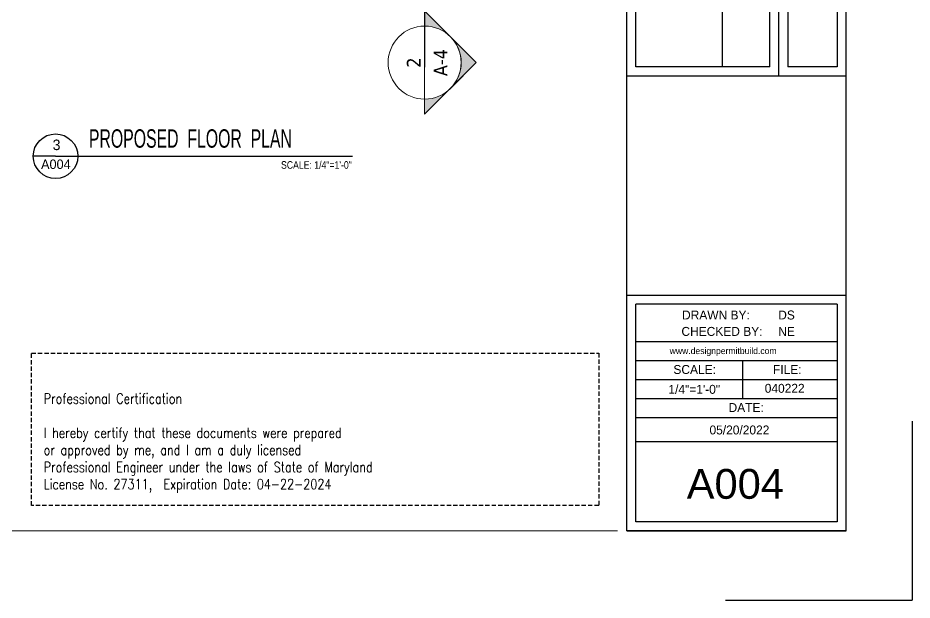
# Model space of a CAD drawing. Header units: inches. Extents: x -1842 to 12195, y -2228 to 2193.
# Drawn here: x 8633 to 9259, y 320 to 728 of the extents above; entities that cross this region are included whole.
import ezdxf
from ezdxf.enums import TextEntityAlignment as Align

# ---------------------------------------------------------------- set-up
doc = ezdxf.new("R2010")
doc.units = ezdxf.units.IN
doc.header["$LTSCALE"] = 6
doc.header["$MEASUREMENT"] = 0
doc.linetypes.add('DASHED', pattern=[0.75, 0.5, -0.25])
doc.layers.add('S-Structural', color=1, linetype='Continuous', lineweight=20)
doc.layers.add('Title Block', color=7, linetype='Continuous')
doc.styles.add('ARCH', font='romans.shx', dxfattribs={"width": 0.75, "height": 8})
doc.styles.add('HS-DESIGN-TTLB', font='GOTHIC.TTF')
doc.styles.add('TAGS', font='romans', dxfattribs={"width": 0.8})
doc.styles.add('Tahoma', font='tahoma.ttf')

# ---------------------------------------------------------------- blocks, each defined once
blk = doc.blocks.new('*U455')
h = blk.add_hatch(color=256)
edge = h.paths.add_edge_path()
edge.add_line((0.25, 0), (0.3536, 0))
edge.add_line((0.3536, 0), (0, -0.3536))
edge.add_line((0, -0.3536), (-0.3536, 0))
edge.add_line((-0.3536, 0), (-0.25, 0))
edge.add_arc((0, 0), 0.25, 180, 360)
blk.add_line((-0.25, 0), (0.25, 0))
for points in [[(0.25, 0), (0.3536, 0), (0, -0.3536), (-0.3536, 0), (-0.25, 0, 1)], [(-0.1768, -0.1768, 0.414214), (0.1768, -0.1768), (0, -0.3536), (-0.1768, -0.1768)]]:
    blk.add_lwpolyline(points, format="xyb", close=True)
blk.add_circle((0, 0), 0.25)
at = {"style": 'Tahoma', "flags": 8}
blk.add_attdef('VIEWNUMBER', text='', height=0.0938, dxfattribs=at).set_placement((0, 0), align=Align.BOTTOM_CENTER)
blk.add_attdef('SHEETNUMBER', text='', height=0.0938, dxfattribs=at).set_placement((0, -0.0625), align=Align.TOP_CENTER)

msp = doc.modelspace()

# ---------------------------------------------------------------- linework, layer by layer
at = {"color": 1}
msp.add_line((8917.6087459, 1433.8457482), (8917.6087459, 693.3576756), dxfattribs=at)
for q in [(8643.4944855, 630.9014178), (8643.4944855, 630.9014178), (8867.3210405, 630.9014178), (8867.3210405, 630.9014178)]:
    msp.add_line((8659.124874, 630.9014178), q)
msp.add_lwpolyline([(7558.1318748, 1494.6223555, 0.5, 0.5, 0), (9053.1911095, 1494.6223555, 0, 0, 0), (9053.1911095, 368.173134, 0.5, 0.5, 0), (7558.1318748, 368.173134, 0.5, 0.5, 0)], format="xyseb")
msp.add_circle((8659.124874, 630.9014178), 15.6303885)
msp.add_circle((8659.124874, 630.9014178), 15.6303885)
at = {"layer": 'Title Block'}
for p, q in [((9059.5162345, 368.173124), (9059.5162345, 1494.6223455)), ((9213.1312345, 368.173124), (9213.1312345, 1494.6223455)), ((9166.1062345, 687.1946165), (9166.1062345, 1024.2568462)), ((9065.7862345, 693.4646165), (9065.7862345, 1017.9868462)), ((9126.6070827, 693.4646165), (9126.6070827, 1017.9868462)), ((9159.8362345, 693.4646165), (9159.8362345, 1017.9868462)), ((9172.3762345, 1017.9868462), (9172.3762345, 693.4646165)), ((9206.8612345, 1017.9868462), (9206.8612345, 693.4646165)), ((9159.8362345, 693.4646165), (9065.7862345, 693.4646165)), ((9206.8612345, 693.4646165), (9172.3762345, 693.4646165)), ((9059.5162345, 687.1946165), (9213.1312345, 687.1946165)), ((9059.5162345, 687.1946165), (9213.1312345, 687.1946165)), ((9059.5162345, 533.3333665), (9213.1312345, 533.3333665)), ((9065.7862345, 500.7392969), (9065.7862345, 527.0633665)), ((9206.8612345, 527.0633665), (9065.7862345, 527.0633665)), ((9206.8612345, 527.0633665), (9206.8612345, 500.7392969)), ((9065.7862345, 374.443124), (9065.7862345, 500.7392969)), ((9206.8612345, 500.7392969), (9065.7862345, 500.7392969)), ((9206.8612345, 500.7392969), (9206.8612345, 374.443124)), ((9206.8612345, 487.4155469), (9065.7862345, 487.4155469)), ((9140.8362345, 460.7680469), (9140.8362345, 487.4155469)), ((9206.8612345, 474.0917969), (9065.7862345, 474.0917969)), ((9206.8612345, 460.7680469), (9065.7862345, 460.7680469)), ((9206.8612345, 447.4442969), (9065.7862345, 447.4442969)), ((9259.4508528, 445.086654), (9259.4508528, 319.596174)), ((9259.4508528, 445.086654), (9259.4508528, 319.596174)), ((9259.4508528, 445.086654), (9259.4508528, 319.596174)), ((9259.4508528, 445.086654), (9259.4508528, 319.596174)), ((9259.4508528, 445.086654), (9259.4508528, 319.596174)), ((9259.4508528, 445.086654), (9259.4508528, 319.596174)), ((9259.4508528, 445.086654), (9259.4508528, 319.596174)), ((9259.4508528, 445.086654), (9259.4508528, 319.596174)), ((9259.4508528, 445.086654), (9259.4508528, 319.596174)), ((9259.4508528, 445.086654), (9259.4508528, 319.596174)), ((9259.4508528, 445.086654), (9259.4508528, 319.596174)), ((9259.4508528, 445.086654), (9259.4508528, 319.596174)), ((9259.4508528, 445.086654), (9259.4508528, 319.596174)), ((9259.4508528, 445.086654), (9259.4508528, 319.596174)), ((9259.4508528, 445.086654), (9259.4508528, 319.596174)), ((9259.4508528, 445.086654), (9259.4508528, 319.596174)), ((9259.4508528, 445.086654), (9259.4508528, 319.596174)), ((9259.4508528, 445.086654), (9259.4508528, 319.596174)), ((9259.4508528, 445.086654), (9259.4508528, 319.596174)), ((9259.4508528, 445.086654), (9259.4508528, 319.596174)), ((9259.4508528, 445.086654), (9259.4508528, 319.596174)), ((9259.4508528, 445.086654), (9259.4508528, 319.596174)), ((9259.4508528, 445.086654), (9259.4508528, 319.596174)), ((9259.4508528, 445.086654), (9259.4508528, 319.596174)), ((9259.4508528, 445.086654), (9259.4508528, 319.596174)), ((9259.4508528, 445.086654), (9259.4508528, 319.596174)), ((9259.4508528, 445.086654), (9259.4508528, 319.596174)), ((9259.4508528, 445.086654), (9259.4508528, 319.596174)), ((9259.4508528, 445.086654), (9259.4508528, 319.596174)), ((9259.4508528, 445.086654), (9259.4508528, 319.596174)), ((9206.8612345, 430.6435995), (9065.7862345, 430.6435995)), ((9206.8612345, 374.443124), (9065.8413595, 374.443124)), ((9059.5162345, 368.173124), (9213.1312345, 368.173124)), ((9059.5162345, 368.173124), (9213.1312345, 368.173124)), ((9059.5162345, 368.173124), (9213.1312345, 368.173124)), ((9059.5162345, 368.173124), (9213.1312345, 368.173124)), ((9213.1312345, 368.173124), (9059.5162345, 368.173124)), ((9128.6472678, 319.596174), (9259.4508528, 319.596174)), ((9128.6472678, 319.596174), (9259.4508528, 319.596174)), ((9128.6472678, 319.596174), (9259.4508528, 319.596174)), ((9128.6472678, 319.596174), (9259.4508528, 319.596174)), ((9128.6472678, 319.596174), (9259.4508528, 319.596174)), ((9128.6472678, 319.596174), (9259.4508528, 319.596174)), ((9128.6472678, 319.596174), (9259.4508528, 319.596174)), ((9128.6472678, 319.596174), (9259.4508528, 319.596174)), ((9128.6472678, 319.596174), (9259.4508528, 319.596174)), ((9128.6472678, 319.596174), (9259.4508528, 319.596174)), ((9128.6472678, 319.596174), (9259.4508528, 319.596174))]:
    msp.add_line(p, q, dxfattribs=at)
at = {"layer": 'Title Block', "const_width": 0.5}
for points in [[(9059.5162345, 368.173124), (9059.5162345, 1494.6223455)], [(9213.1312345, 368.173124), (9213.1312345, 1494.6223455)], [(9166.1062345, 687.1946165), (9166.1062345, 1024.2568462)], [(9059.5162345, 687.1946165), (9213.1312345, 687.1946165)], [(9059.5162345, 533.3333665), (9213.1312345, 533.3333665)], [(9059.5162345, 368.173124), (9213.1312345, 368.173124)], [(9059.5162345, 368.173124), (9213.1312345, 368.173124)], [(9059.5162345, 368.173124), (9213.1312345, 368.173124)]]:
    msp.add_lwpolyline(points, dxfattribs=at)
at = {"layer": 'Title Block', "color": 253, "linetype": 'DASHED', "elevation": -143.9991213}
msp.add_lwpolyline([(8642.3260469, 492.793213), (9039.8260469, 492.793213), (9039.8260469, 385.931963), (8642.3260469, 385.931963)], close=True, dxfattribs=at)

# ---------------------------------------------------------------- block references
at = {"layer": 'S-Structural'}
ref = msp.add_blockref('*U455', (8917.8281433, 696.550813), dxfattribs=dict(at, xscale=102.4, yscale=102.4, zscale=102.4, rotation=90))
ref.add_attrib('VIEWNUMBER', '2', dxfattribs={"layer": '0', "height": 9.6, "rotation": 90, "style": 'Tahoma'}).set_placement((8917.8281433, 696.550813), align=Align.BOTTOM_CENTER)
ref.add_attrib('SHEETNUMBER', 'A-4', dxfattribs={"layer": '0', "height": 9.6, "rotation": 90, "style": 'Tahoma'}).set_placement((8924.2281433, 696.550813), align=Align.TOP_CENTER)

# ---------------------------------------------------------------- texts
at = {"attachment_point": 1}
for s, insert, char_height, width, style in [('{\\fArial Narrow|b0|i0|c0|p34;PROPOSED  FLOOR  PLAN}', (8682.5232829, 649.7650472), 12.9024, 259.624719313, 'ARCH'), ('A004', (8649.002337, 628.5883631), 6.636168, 136.759967371, 'HS-DESIGN-TTLB')]:
    msp.add_mtext(s, dxfattribs=dict(at, insert=insert, char_height=char_height, width=width, style=style))
at = {"layer": 'Title Block', "style": 'HS-DESIGN-TTLB'}
for s, insert, char_height, width, attachment_point in [('3', (8657.1254718, 642.5418597), 7.37352, 151.955519302, 1), ('{\\fArial Narrow|b0|i0|c0|p34;SCALE: 1/4"=1\'-0"}', (8817.1769706, 627.405868), 5.3089344, 109.407973897, 1), ('DRAWN BY:', (9098.1886954, 522.6706384), 6.27, 50.128184718, 1), ('DS', (9165.6094255, 522.6706384), 6.27, 50.128184718, 1), ('CHECKED BY:', (9097.781792, 511.163953), 6.27, 62.9454832, 1), ('NE', (9165.6094255, 511.163953), 6.27, 119.339266761, 1), ('www.designpermitbuild.com', (9089.5501498, 496.6317747), 4.5, 50.128184718, 1), ('SCALE:', (9092.1593851, 484.4526467), 6.27, 50.128184718, 1), ('FILE:', (9161.9477218, 484.4526467), 6.27, 50.128184718, 1), ('1/4"=1\'-0"', (9088.6542165, 470.558138), 6.27, 50.128184718, 1), ('040222', (9156.1565576, 471.2604377), 6.27, 50.128184718, 1), ('DATE:', (9130.8201352, 457.7685073), 6.27, 50.128184718, 1), ('05/20/2022', (9117.449171, 442.051215), 6.27, 50.128184718, 1), ('{\\fSwis721 BlkOul BT|b0|i0|c0|p82;A004}', (9135.5768916, 400.9562972), 20.9, 201.832735712, 5)]:
    msp.add_mtext(s, dxfattribs=dict(at, insert=insert, char_height=char_height, width=width, attachment_point=attachment_point))
at = {"layer": 'Title Block', "insert": (8650.8260469, 464.531963, -143.9991213), "char_height": 7.2, "attachment_point": 1, "style": 'TAGS'}
msp.add_mtext_dynamic_manual_height_columns('Professional Certification\\P\\PI hereby certify that these documents were prepared\\Por approved by me, and I am a duly licensed\\PProfessional Engineer under the laws of State of Maryland\\PLicense No. 27311,  Expiration Date: 04-22-2024', width=727.308226295, gutter_width=30, heights=[0], dxfattribs=at)

doc.saveas('drawing.dxf')
